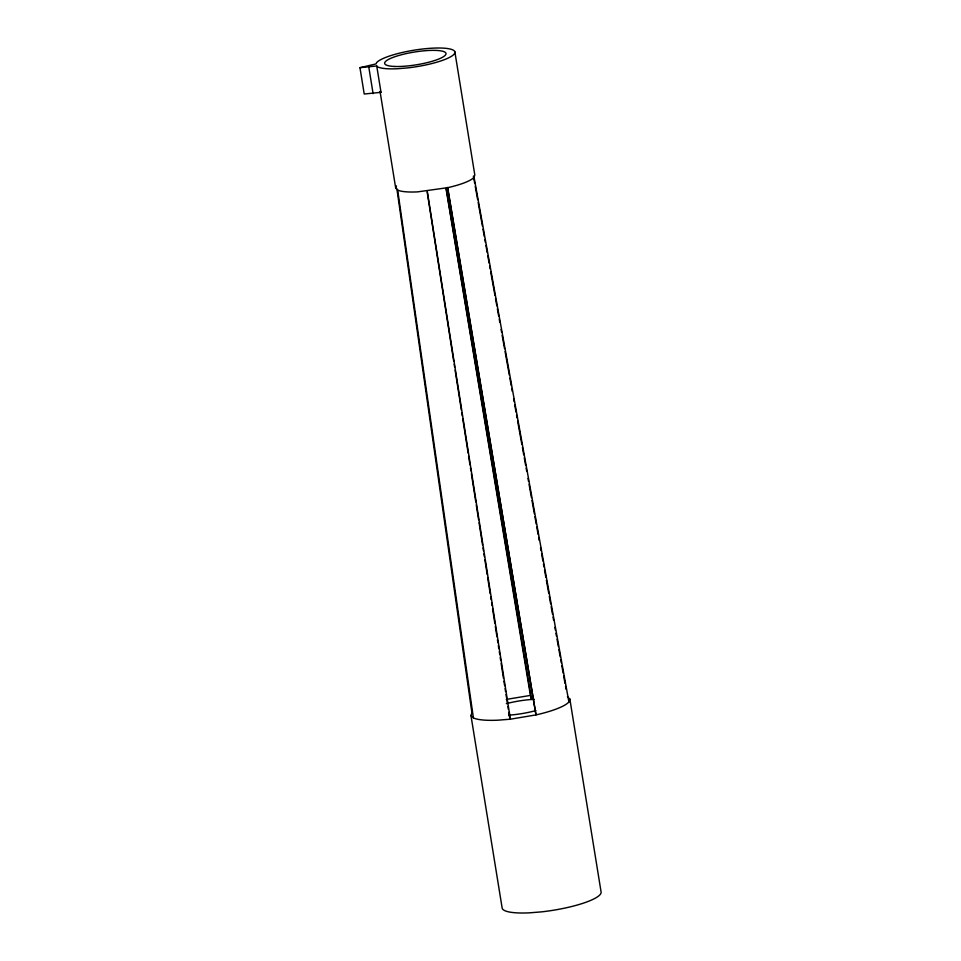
<?xml version="1.0" encoding="UTF-8"?>
<svg xmlns="http://www.w3.org/2000/svg" width="961" height="961" viewBox="0 0 961 961"><rect width="100%" height="100%" fill="white"/><g stroke="black" fill="none" stroke-linecap="round" stroke-linejoin="round"><path stroke-width="1.44" d="M567.422 696.713L569.849 699.043L568.9 701.938A50.14 10.427 -9.2 0 1 535.986 714.912L510.399 719.188L498.182 720.173A50.14 10.427 -9.2 0 1 473.401 717.903L397.662 190.062L395.716 188.2L396.473 185.881M568.9 701.938L474.061 177.292L474.806 174.974L454.865 51.822M569.849 699.043L601.045 891.712A50.14 10.427 -9.2 0 1 541.596 911.857L529.391 912.842A50.14 10.427 -9.2 0 1 502.183 908.241L470.974 715.573L471.911 712.678L396.893 188.849M359.955 67.69L376.147 63.882L376.52 62.729A40.11 8.337 -9.2 0 1 423.333 48.927A40.11 8.337 -9.2 0 1 454.109 54.14A40.11 8.337 -9.2 0 1 407.308 67.943L397.53 68.736A40.11 8.337 -9.2 0 1 377.709 66.91L376.736 65.973L359.955 67.69L364.219 94.022L381 92.316L376.736 65.973M474.061 177.292A40.11 8.337 -9.2 0 1 447.718 187.671L417.482 191.888A40.11 8.337 -9.2 0 1 397.662 190.062M506.255 699.416L530.424 695.416L531.541 699.32L533.607 699.152M509.006 715.308L510.399 719.188L427.249 191.095M381 92.316L380.039 91.379L395.716 188.2M470.974 715.573L473.401 717.903M473.401 176.055L474.734 183.431M475.263 186.386L477.665 199.66M478.194 202.603L482.458 226.207M482.987 229.162L484.32 236.526M484.849 239.481L485.389 242.436M485.918 245.379L487.251 252.755M487.78 255.71L489.113 263.086M489.642 266.029L490.182 268.984M490.711 271.927L494.975 295.532M495.504 298.475L496.837 305.85M497.366 308.805L498.699 316.181M499.24 319.124L499.768 322.079M501.101 329.455L501.63 332.398M502.159 335.353L504.561 348.627M505.09 351.582L509.354 375.174M509.883 378.129L511.216 385.505M511.757 388.448L512.285 391.403M513.618 398.779L514.147 401.722M514.688 404.677L516.009 412.053M516.55 414.996L517.078 417.951M517.607 420.894L521.871 444.499M522.412 447.442L523.733 454.817M524.274 457.772L525.607 465.148M526.135 468.091L526.664 471.046M527.997 478.422L528.526 481.365M529.067 484.32L531.457 497.594M531.998 500.549L534.388 513.823M534.929 516.766L536.25 524.141M536.791 527.096L538.124 534.472M538.653 537.415L539.181 540.37M540.514 547.746L541.055 550.689M541.584 553.644L542.917 561.02M543.445 563.963L543.974 566.918M544.515 569.861L545.848 577.237M546.377 580.192L548.779 593.466M549.308 596.409L550.641 603.784M551.17 606.739L552.503 614.115M553.031 617.058L553.572 620.013M554.893 627.389L555.434 630.332M555.963 633.287L556.491 636.242M557.032 639.185L558.365 646.561M558.894 649.516L560.227 656.892M560.756 659.835L561.296 662.79M561.825 665.733L563.158 673.108M563.687 676.063L565.02 683.439M565.548 686.382L566.089 689.337M447.718 187.671L535.986 714.912L447.478 187.419M446.24 188.608L531.541 699.32M445.988 188.344L530.424 695.416M368.832 67.294L373.096 93.637M427.225 192.32L453.724 361.216M454.193 364.183L454.649 367.138M455.118 370.105L461.388 410.107M461.857 413.062L462.325 416.029M462.794 418.996L468.139 453.063M468.596 456.031L469.989 464.92M470.458 467.887L470.926 470.842M471.395 473.809L475.803 501.954M476.272 504.921L478.602 519.733M479.058 522.7L482.554 544.923M483.011 547.878L483.479 550.845M483.948 553.812L484.404 556.767M484.873 559.734L487.203 574.546M487.659 577.513L490.218 593.814M490.687 596.769L491.155 599.736M491.612 602.703L492.08 605.658M492.549 608.625L494.867 623.437M495.335 626.404L496.957 636.771M497.426 639.738L497.894 642.693M498.351 645.66L498.819 648.627M499.288 651.582L499.756 654.549M500.213 657.516L500.681 660.471M501.149 663.438L503.468 678.25M503.936 681.217L504.633 685.661M505.102 688.629L505.558 691.584M506.027 694.551L506.495 697.518M506.964 700.473L507.42 703.44M507.888 706.407L508.357 709.362M508.813 712.329L509.282 715.296M535.926 710.551A31.088 6.463 -9.2 0 1 509.066 715.14M506.315 703.668A31.088 6.463 -9.2 0 1 534.196 699.32M394.899 66.477A31.088 6.463 -9.2 0 0 445.387 55.101A31.088 6.463 -9.2 0 0 405.662 53.72A31.088 6.463 -9.2 0 0 394.899 66.477"/></g></svg>
